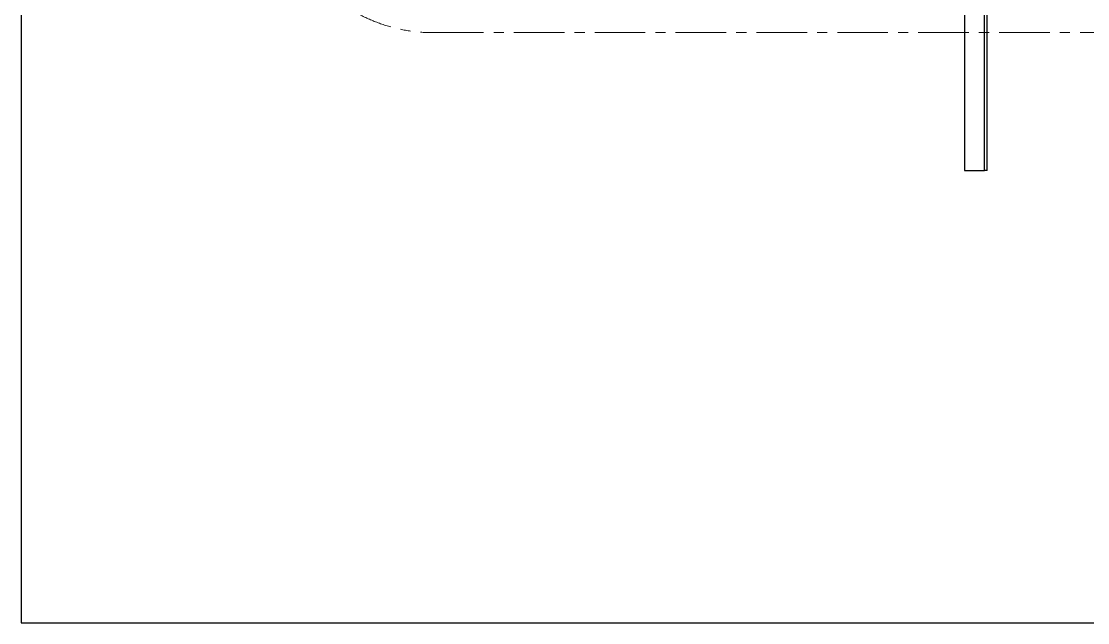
# Model space of a CAD drawing. Header units: millimetres. Extents: x -46397 to 283259, y -8690 to 23983.
# Drawn here: x -655 to 1982, y -1633 to -146 of the extents above; entities that cross this region are included whole.
import ezdxf

# ---------------------------------------------------------------- set-up
doc = ezdxf.new("R2010")
doc.units = ezdxf.units.MM
doc.linetypes.add('CENTER', pattern=[2, 1.25, -0.25, 0.25, -0.25])
for name, color, linetype, lineweight in [('Dtext', 255, 'Continuous', 20), ('DUONGCHINH', 7, 'Continuous', 25), ('DUONGTAM', 1, 'CENTER', 0)]:
    doc.layers.add(name, color=color, linetype=linetype, lineweight=lineweight)
doc.layers.add('flashshoot', color=7, linetype='Continuous')
doc.styles.add('Chu va so', font='arial.ttf')
doc.styles.add('TCVN', font='arial.ttf')

# ---------------------------------------------------------------- blocks, each defined once
blk = doc.blocks.new('A$C14a280a6')
at = {"layer": 'DUONGTAM', "color": 5, "lineweight": 0, "ltscale": 100}
blk.add_lwpolyline([(-1041, 3050), (-1041, -3050, 0.282615), (-826.8, -3398.7, 0.238931), (826.8, -3398.7, 0.282615), (1041, -3050), (1041, 3050, 0.282615), (826.8, 3398.7, 0.238931), (-826.8, 3398.7, 0.238931)], format="xyb", dxfattribs=at)
blk = doc.blocks.new('A$Cf01baf33')
at = {"layer": 'DUONGCHINH'}
for p, q in [((1382.3, -1680), (679.8, -1680)), ((1382.3, -1686), (682.3, -1686)), ((1382.3, -1680), (1382.3, -1682)), ((1382.3, -1682), (1382.3, -1686)), ((1382.3, -1736), (1382.3, -1686)), ((682.3, -1736), (1382.3, -1736))]:
    blk.add_line(p, q, dxfattribs=at)
blk = doc.blocks.new('*U1811')
at = {"lineweight": 25}
for points in [[(0, 0), (18993, 0), (18993, 12441.4), (0, 12441.4)], [(0, 0), (14360.6, 0), (14360.6, 12441.4), (0, 12441.4)]]:
    blk.add_lwpolyline(points, close=True, dxfattribs=at)
at = {"layer": 'Dtext', "ltscale": 0.1}
for tag, p, height, style in [('FOR_APPROVAL3', (15310.2, 4667.2, -0.7), 99.3, 'TCVN'), ('REV_3', (14482.9, 4673), 82.7, 'TCVN'), ('REV_2', (14482.9, 4364.2), 82.7, 'TCVN'), ('FOR_APPROVAL2', (15310.2, 4358.4, -0.7), 99.3, 'TCVN'), ('REV_1', (14482.9, 4055.4), 82.7, 'TCVN'), ('FOR_APPROVAL1', (15310.2, 4049.5, -0.7), 99.3, 'TCVN'), ('NGUOI_VE', (16191.6, 3742.1, -0.7), 99.3, 'TCVN'), ('NGUOI_KIEM_2', (17068.8, 3742.1, -0.8), 99.3, 'TCVN'), ('NGUOI_DUYET', (18128.4, 3742.1, -0.8), 99.3, 'TCVN'), ('REV_0', (14482.9, 3746.5), 82.7, 'TCVN'), ('1.1_A4', (18181.6, 188.4, -0.8), 99.3, 'Chu va so'), ('A4_A4', (18511.9, 188.4, -0.8), 99.3, 'Chu va so'), ('REV.', (18783.9, 188.4, -0.8), 99.3, 'Chu va so')]:
    blk.add_attdef(tag, p, '', height=height, dxfattribs=dict(at, style=style))
for tag, p, height, style, width in [('NGAY_REV03', (14692.6, 4667.2, -0.7), 86, 'TCVN', 0.95), ('NGAY_REV02', (14692.6, 4358.4, -0.7), 86, 'TCVN', 0.95), ('NGAY_REV01', (14692.6, 4049.5, -0.7), 86, 'TCVN', 0.95), ('NGAY_REV0', (14692.6, 3740.7, -0.8), 86, 'TCVN', 0.95), ('DWD.NO', (14684.9, 80.5, -0.8), 132.4, 'Chu va so', 0.85)]:
    blk.add_attdef(tag, p, '', height=height, dxfattribs=dict(at, style=style, width=width))
at = {"layer": 'Dtext', "lineweight": 25, "ltscale": 0.1, "style": 'Chu va so'}
for tag, p, height in [('PROJECT_CODE', (15641.5, 1555.2), 198.5), ('TITLE1', (14781.7, 1186, -0.8), 132.4), ('TITLE2', (14781.7, 874.8, -0.8), 132.4), ('TITLE3', (14781.7, 565.9, -0.8), 132.4)]:
    blk.add_attdef(tag, p, '', height=height, dxfattribs=at)

msp = doc.modelspace()

# ---------------------------------------------------------------- block references
at = {"layer": 'flashshoot', "rotation": 270}
for name in ['A$C14a280a6', 'A$Cf01baf33']:
    msp.add_blockref(name, (3413.15, 867.35, -1.5), dxfattribs=at)

# ---------------------------------------------------------------- next in the draw order: block references
at = {"xscale": 0.9084576280678549, "yscale": 0.9084576280678549, "zscale": 0.9084576280678549}
msp.add_blockref('*U1811', (-655.03, -1633.08), dxfattribs=at)

doc.saveas('drawing.dxf')
